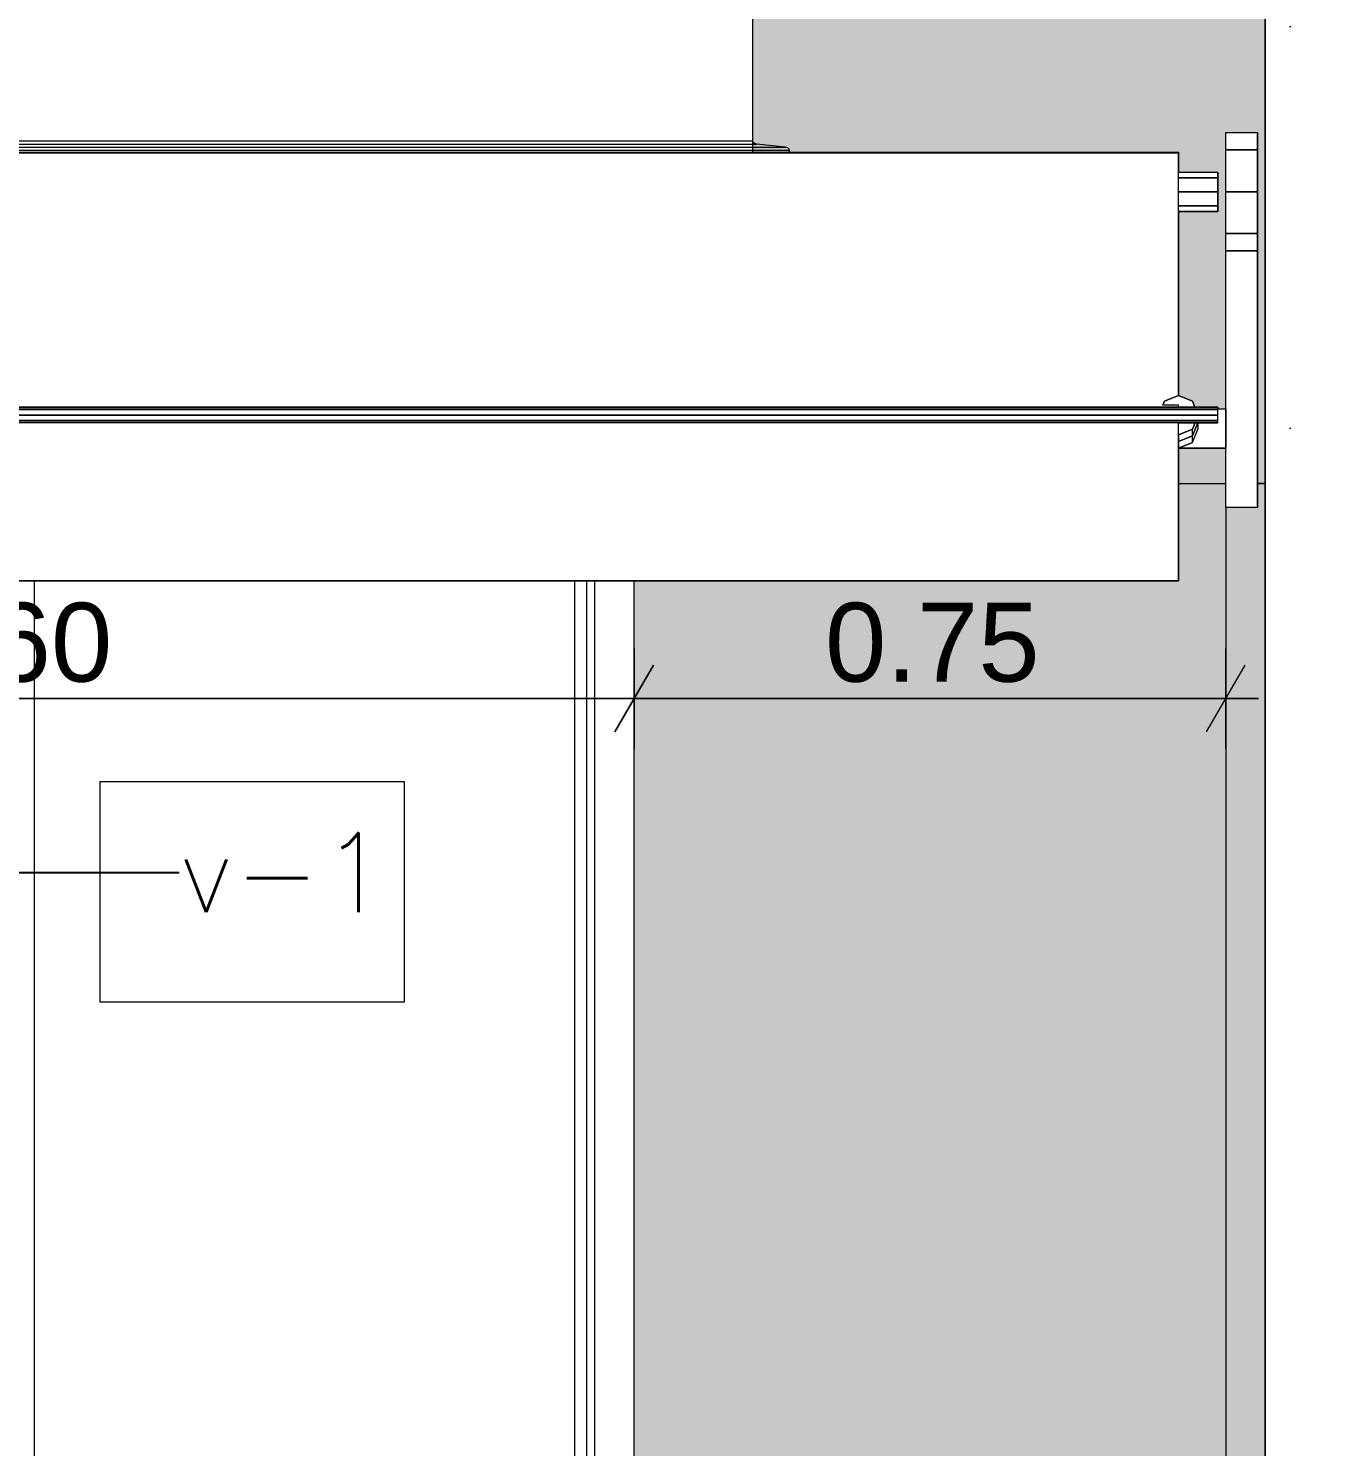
# Model space of a CAD drawing. Header units: millimetres. Extents: x 475616349 to 476941521, y 4620115302 to 4621446928.
# Drawn here: x 476717325 to 476718971, y 4620520900 to 4620522697 of the extents above; entities that cross this region are included whole.
import ezdxf

# ---------------------------------------------------------------- set-up
doc = ezdxf.new("R2010")
doc.units = ezdxf.units.MM
doc.header["$MEASUREMENT"] = 0
doc.set_wipeout_variables(frame=1)
doc.linetypes.add('Wipeout_Contour', pattern=[1000, 0, -1000])
for name, color, linetype, lineweight in [('2D Drafting - General_Pen_No__7_Pen_No__7', 7, 'Continuous', 0), ('New_2D Drafting - General_Pen_No__2_Pen_No__250', 7, 'Continuous', 0), ('New_2D Drafting - General_Pen_No__30_Pen_No__9_Pen_No__9_Pen_No__253', 252, 'Continuous', 0), ('New_2D Drafting - General_Pen_No__30_Pen_No__9_Pen_No__9_Pen_No__255', 255, 'Continuous', 0), ('New_2D Drafting - General_Pen_No__30_Pen_No__9_Pen_No__9_Pen_No__42', 250, 'Continuous', 0), ('New_2D Drafting - General_Pen_No__30_Pen_No__9_Pen_No__9_Pen_No__7', 7, 'Continuous', 0), ('New_Interior - Furniture _Pen_No__250', 7, 'Continuous', 0), ('New_zoma_Pen_No__4', 7, 'Continuous', 0), ('New_zoma_Pen_No__7', 7, 'Continuous', 0), ('Structural - Bearing_Pen_No__250', 7, 'Continuous', 0), ('zoma_Pen_No__142', 142, 'Continuous', 0)]:
    doc.layers.add(name, color=color, linetype=linetype, lineweight=lineweight)
for name, color, linetype in [('New_Interior - Furniture', 7, 'Continuous'), ('New_zoma', 7, 'Continuous'), ('zoma', 7, 'Continuous')]:
    doc.layers.add(name, color=color, linetype=linetype)
doc.styles.add('GENERATED_STYLE_1', font='arial.ttf')
doc.styles.add('GENERATED_STYLE_2', font='arial.ttf')
doc.dimstyles.new('GENERATED_STYLE__1', dxfattribs={"dimtxt": 200, "dimasz": 64.421331, "dimexe": 0.18, "dimexo": 3, "dimgap": 0.09, "dimtad": 1, "dimtih": 1, "dimtoh": 1, "dimlfac": 0.001, "dimzin": 0, "dimdsep": 46, "dimtxsty": 'GENERATED_STYLE_2', "dimblk": 'ARROWHEAD_2', "dimblk1": 'ARROWHEAD_2', "dimblk2": 'ARROWHEAD_2', "dimcen": 0.09, "dimclrd": 142, "dimclre": 142, "dimclrt": 142, "dimadec": 0, "dimazin": 0, "dimtfac": 1, "dimtdec": 4, "dimtmove": 0, "dimatfit": 3, "dimfxl": 1, "dimtolj": 1, "dimtzin": 0, "dimarcsym": 0})
doc.dimstyles.new('GENERATED_STYLE__18', dxfattribs={"dimtxt": 100, "dimasz": 64.421331, "dimexe": 0.18, "dimexo": 3, "dimgap": 0.09, "dimtad": 1, "dimtih": 1, "dimtoh": 1, "dimlfac": 0.001, "dimzin": 0, "dimdsep": 46, "dimtxsty": 'GENERATED_STYLE_1', "dimblk": 'ARROWHEAD_2', "dimblk1": 'ARROWHEAD_2', "dimblk2": 'ARROWHEAD_2', "dimcen": 0.09, "dimclrd": 7, "dimclre": 7, "dimclrt": 7, "dimadec": 0, "dimazin": 0, "dimtfac": 1, "dimtdec": 4, "dimtmove": 0, "dimatfit": 3, "dimfxl": 1, "dimtolj": 1, "dimtzin": 0, "dimarcsym": 0})
doc.dimstyles.new('GENERATED_STYLE__19', dxfattribs={"dimtxt": 100, "dimasz": 64.421331, "dimexe": 0.18, "dimexo": 3, "dimgap": 0.09, "dimtad": 1, "dimlfac": 0.001, "dimzin": 0, "dimdsep": 46, "dimtxsty": 'GENERATED_STYLE_1', "dimblk": 'ARROWHEAD_2', "dimblk1": 'ARROWHEAD_2', "dimblk2": 'ARROWHEAD_2', "dimcen": 0.09, "dimclrd": 7, "dimclre": 7, "dimclrt": 7, "dimadec": 0, "dimazin": 0, "dimtfac": 1, "dimtdec": 4, "dimtmove": 0, "dimatfit": 3, "dimfxl": 1, "dimtolj": 1, "dimtzin": 0, "dimarcsym": 0})
doc.dimstyles.new('GENERATED_STYLE__48', dxfattribs={"dimtxt": 0.18, "dimasz": 182.4, "dimexe": 0.18, "dimexo": 0.0625, "dimgap": 0.09, "dimtad": 0, "dimtih": 1, "dimtoh": 1, "dimdec": 4, "dimzin": 0, "dimdsep": 46, "dimcen": 0.09, "dimadec": 0, "dimazin": 0, "dimtfac": 1, "dimtdec": 4, "dimtmove": 0, "dimatfit": 3, "dimldrblk": 'ARROWHEAD_11', "dimfxl": 1, "dimtolj": 1, "dimtzin": 0, "dimarcsym": 0})

# ---------------------------------------------------------------- blocks, each defined once
blk = doc.blocks.new('*D231', base_point=(476577134.1, 4620325125.7))
at = {"layer": 'zoma_Pen_No__142', "color": 142, "linetype": 'Continuous', "lineweight": 0, "transparency": 16777216}
for p, q in [((476712392, 4620517654.5), (476712392, 4620517781.6)), ((476718892, 4620517654.5), (476718892, 4620517781.6)), ((476712416.5, 4620517760.5), (476712367.6, 4620517675.7)), ((476718916.5, 4620517760.5), (476718867.6, 4620517675.7)), ((476712392, 4620517718.1), (476718892, 4620517718.1))]:
    blk.add_line(p, q, dxfattribs=at)
at = {"layer": 'zoma_Pen_No__142', "color": 142, "lineweight": 0, "transparency": 16777216, "char_height": 200, "attachment_point": 7, "style": 'GENERATED_STYLE_2'}
for s, insert in [('\\A1;{\\pql;\\fArial CYR|b0|i0|c204|p34;6.50}', (476715376, 4620517758.1)), ('\\A1;{\\pql;\\fArial CYR|b0|i0|c204|p34;0.40}', (476718335.4, 4620517758.1))]:
    blk.add_mtext(s, dxfattribs=dict(at, insert=insert))
blk = doc.blocks.new('ARROWHEAD_2')
at = {"color": 0, "linetype": 'Continuous', "lineweight": 0}
for p, q in [((-0.378, -0.655), (0.378, 0.655)), ((0, 0), (-1, 0))]:
    blk.add_line(p, q, dxfattribs=at)
blk = doc.blocks.new('*D232', base_point=(476577134.1, 4620325125.7))
at = {"layer": 'zoma_Pen_No__142', "color": 142, "linetype": 'Continuous', "lineweight": 0, "transparency": 16777216}
for p, q in [((476718892, 4620517654.5), (476718892, 4620517781.6)), ((476719292, 4620517654.5), (476719292, 4620517781.6)), ((476718916.5, 4620517760.5), (476718867.6, 4620517675.7)), ((476719316.5, 4620517760.5), (476719267.6, 4620517675.7)), ((476718892, 4620517718.1), (476719292, 4620517718.1))]:
    blk.add_line(p, q, dxfattribs=at)
blk = doc.blocks.new('*D861', base_point=(476577134.1, 4620325125.7))
at = {"layer": 'New_zoma_Pen_No__4', "color": 7, "linetype": 'Continuous', "lineweight": 0, "transparency": 16777216}
for p, q in [((476712021.7, 4620522120.4), (476712021.7, 4620522161.9)), ((476712064.1, 4620522095.9), (476711979.3, 4620522144.9)), ((476712085.3, 4620522120.4), (476711958.1, 4620522120.4)), ((476712021.7, 4620519620.4), (476712021.7, 4620522120.4)), ((476711979.3, 4620519644.8), (476712064.1, 4620519595.9)), ((476712085.3, 4620519620.4), (476711958.1, 4620519620.4)), ((476712021.7, 4620519578.9), (476712021.7, 4620519620.4))]:
    blk.add_line(p, q, dxfattribs=at)
at = {"layer": 'New_zoma_Pen_No__7', "color": 7, "lineweight": 0, "transparency": 16777216, "insert": (476712001.7, 4620520737.4), "char_height": 100, "attachment_point": 7, "rotation": 90, "style": 'GENERATED_STYLE_1'}
blk.add_mtext('\\A1;{\\pql;\\fArial|b0|i0|c0|p34;2.50}', dxfattribs=at)
blk = doc.blocks.new('*D866', base_point=(476577134.1, 4620325125.7))
at = {"layer": 'New_zoma_Pen_No__4', "color": 7, "linetype": 'Continuous', "lineweight": 0, "transparency": 16777216}
for p, q in [((476716492, 4620521784.5), (476716492, 4620521911.6)), ((476718092, 4620521784.5), (476718092, 4620521911.6)), ((476716516.5, 4620521890.4), (476716467.6, 4620521805.7)), ((476718116.5, 4620521890.4), (476718067.6, 4620521805.7)), ((476716492, 4620521848), (476718092, 4620521848))]:
    blk.add_line(p, q, dxfattribs=at)
at = {"layer": 'New_zoma_Pen_No__7', "color": 7, "lineweight": 0, "transparency": 16777216, "insert": (476717159, 4620521868), "char_height": 100, "attachment_point": 7, "style": 'GENERATED_STYLE_1'}
blk.add_mtext('\\A1;{\\pql;\\fArial|b0|i0|c0|p34;1.60}', dxfattribs=at)
blk = doc.blocks.new('*D867', base_point=(476577134.1, 4620325125.7))
at = {"layer": 'New_zoma_Pen_No__4', "color": 7, "linetype": 'Continuous', "lineweight": 0, "transparency": 16777216}
for p, q in [((476718092, 4620521784.5), (476718092, 4620521911.6)), ((476718841.7, 4620521784.5), (476718841.7, 4620521911.6)), ((476718116.5, 4620521890.4), (476718067.6, 4620521805.7)), ((476718817.3, 4620521805.7), (476718866.2, 4620521890.4)), ((476718092, 4620521848), (476718841.7, 4620521848)), ((476718841.7, 4620521848), (476718883.2, 4620521848))]:
    blk.add_line(p, q, dxfattribs=at)
at = {"layer": 'New_zoma_Pen_No__7', "color": 7, "lineweight": 0, "transparency": 16777216, "insert": (476718333.9, 4620521868), "char_height": 100, "attachment_point": 7, "style": 'GENERATED_STYLE_1'}
blk.add_mtext('\\A1;{\\pql;\\fArial|b0|i0|c0|p34;0.75}', dxfattribs=at)
blk = doc.blocks.new('*D1017', base_point=(476577134.1, 4620325125.7))
at = {"layer": 'New_zoma_Pen_No__4', "color": 7, "linetype": 'Continuous', "lineweight": 0, "transparency": 16777216}
for p, q in [((476753762.4, 4620522120.4), (476753762.4, 4620522161.9)), ((476753804.8, 4620522095.9), (476753720, 4620522144.9)), ((476753826, 4620522120.4), (476753698.8, 4620522120.4)), ((476753762.4, 4620519620.4), (476753762.4, 4620522120.4)), ((476753720, 4620519644.8), (476753804.8, 4620519595.9)), ((476753826, 4620519620.4), (476753698.8, 4620519620.4)), ((476753762.4, 4620519578.9), (476753762.4, 4620519620.4))]:
    blk.add_line(p, q, dxfattribs=at)
at = {"layer": 'New_zoma_Pen_No__7', "color": 7, "lineweight": 0, "transparency": 16777216, "insert": (476753742.4, 4620520737.4), "char_height": 100, "attachment_point": 7, "rotation": 90, "style": 'GENERATED_STYLE_1'}
blk.add_mtext('\\A1;{\\pql;\\fArial|b0|i0|c0|p34;2.50}', dxfattribs=at)
blk = doc.blocks.new('*D1018', base_point=(476577134.1, 4620325125.7))
at = {"layer": 'New_zoma_Pen_No__4', "color": 7, "linetype": 'Continuous', "lineweight": 0, "transparency": 16777216}
for p, q in [((476752789.6, 4620522120.4), (476752789.6, 4620522161.9)), ((476752831.9, 4620522095.9), (476752747.2, 4620522144.9)), ((476752853.1, 4620522120.4), (476752726, 4620522120.4)), ((476752789.6, 4620519620.3), (476752789.6, 4620522120.4)), ((476752747.2, 4620519644.7), (476752831.9, 4620519595.8)), ((476752853.1, 4620519620.3), (476752726, 4620519620.3)), ((476752789.6, 4620519578.8), (476752789.6, 4620519620.3))]:
    blk.add_line(p, q, dxfattribs=at)
at = {"layer": 'New_zoma_Pen_No__7', "color": 7, "lineweight": 0, "transparency": 16777216, "insert": (476752769.6, 4620520737.3), "char_height": 100, "attachment_point": 7, "rotation": 89.9998, "style": 'GENERATED_STYLE_1'}
blk.add_mtext('\\A1;{\\pql;\\fArial|b0|i0|c0|p34;2.50}', dxfattribs=at)
blk = doc.blocks.new('*D1019', base_point=(476577134.1, 4620325125.7))
at = {"layer": 'New_zoma_Pen_No__4', "color": 7, "linetype": 'Continuous', "lineweight": 0, "transparency": 16777216}
for p, q in [((476718092, 4620521911.6), (476718092, 4620521784.5)), ((476718841.7, 4620521911.6), (476718841.7, 4620521784.5)), ((476718067.6, 4620521805.7), (476718116.5, 4620521890.4)), ((476718817.3, 4620521805.7), (476718866.2, 4620521890.4)), ((476718841.7, 4620521848), (476718092, 4620521848)), ((476718883.2, 4620521848), (476718841.7, 4620521848))]:
    blk.add_line(p, q, dxfattribs=at)
at = {"layer": 'New_zoma_Pen_No__7', "color": 7, "lineweight": 0, "transparency": 16777216, "insert": (476718333.9, 4620521868), "char_height": 100, "attachment_point": 7, "style": 'GENERATED_STYLE_1'}
blk.add_mtext('\\A1;{\\pql;\\fArial|b0|i0|c0|p34;0.75}', dxfattribs=at)
blk = doc.blocks.new('*D1020', base_point=(476577134.1, 4620325125.7))
at = {"layer": 'New_zoma_Pen_No__4', "color": 7, "linetype": 'Continuous', "lineweight": 0, "transparency": 16777216}
for p, q in [((476716492, 4620521911.6), (476716492, 4620521784.5)), ((476718092, 4620521911.6), (476718092, 4620521784.5)), ((476716467.6, 4620521805.7), (476716516.5, 4620521890.4)), ((476718067.6, 4620521805.7), (476718116.5, 4620521890.4)), ((476718092, 4620521848), (476716492, 4620521848))]:
    blk.add_line(p, q, dxfattribs=at)
at = {"layer": 'New_zoma_Pen_No__7', "color": 7, "lineweight": 0, "transparency": 16777216, "insert": (476717159, 4620521868), "char_height": 100, "attachment_point": 7, "style": 'GENERATED_STYLE_1'}
blk.add_mtext('\\A1;{\\pql;\\fArial|b0|i0|c0|p34;1.60}', dxfattribs=at)
blk = doc.blocks.new('*D1024', base_point=(476577134.1, 4620325125.7))
at = {"layer": 'New_zoma_Pen_No__4', "color": 7, "linetype": 'Continuous', "lineweight": 0, "transparency": 16777216}
for p, q in [((476749461.2, 4620522120.4), (476749461.2, 4620522161.9)), ((476749503.6, 4620522095.9), (476749418.9, 4620522144.9)), ((476749524.8, 4620522120.4), (476749397.7, 4620522120.4)), ((476749461.2, 4620519620.3), (476749461.2, 4620522120.4)), ((476749418.9, 4620519644.8), (476749503.6, 4620519595.8)), ((476749524.8, 4620519620.3), (476749397.7, 4620519620.3)), ((476749461.2, 4620519578.8), (476749461.2, 4620519620.3))]:
    blk.add_line(p, q, dxfattribs=at)
at = {"layer": 'New_zoma_Pen_No__7', "color": 7, "lineweight": 0, "transparency": 16777216, "insert": (476749441.2, 4620520737.3), "char_height": 100, "attachment_point": 7, "rotation": 89.9998, "style": 'GENERATED_STYLE_1'}
blk.add_mtext('\\A1;{\\pql;\\fArial|b0|i0|c0|p34;2.50}', dxfattribs=at)
blk = doc.blocks.new('*D1042', base_point=(476577134.1, 4620325125.7))
at = {"layer": 'New_zoma_Pen_No__4', "color": 7, "linetype": 'Continuous', "lineweight": 0, "transparency": 16777216}
for p, q in [((476749456.3, 4620525740.3), (476749456.3, 4620525320.3)), ((476749498.7, 4620525295.8), (476749413.9, 4620525344.8)), ((476749392.7, 4620525320.3), (476749519.9, 4620525320.3)), ((476749456.3, 4620525320.3), (476749456.3, 4620522820.3)), ((476749498.7, 4620522795.8), (476749413.9, 4620522844.8)), ((476749392.7, 4620522820.3), (476749519.9, 4620522820.3)), ((476749456.3, 4620522820.3), (476749456.3, 4620522540.3))]:
    blk.add_line(p, q, dxfattribs=at)
at = {"layer": 'New_zoma_Pen_No__7', "color": 7, "lineweight": 0, "transparency": 16777216, "char_height": 100, "attachment_point": 7, "rotation": 89.9998, "style": 'GENERATED_STYLE_1'}
for s, insert in [('\\A1;{\\pql;\\fArial|b0|i0|c0|p34;2.50}', (476749436.3, 4620523937.3)), ('\\A1;{\\pql;\\fArial|b0|i0|c0|p34;0.28}', (476749436.3, 4620522844.8))]:
    blk.add_mtext(s, dxfattribs=dict(at, insert=insert))
blk = doc.blocks.new('*D1043', base_point=(476577134.1, 4620325125.7))
at = {"layer": 'New_zoma_Pen_No__4', "color": 7, "linetype": 'Continuous', "lineweight": 0, "transparency": 16777216}
for p, q in [((476749498.7, 4620522795.8), (476749413.9, 4620522844.8)), ((476749392.7, 4620522820.3), (476749519.9, 4620522820.3)), ((476749456.3, 4620522820.3), (476749456.3, 4620522540.3)), ((476749413.9, 4620522564.8), (476749498.7, 4620522515.8)), ((476749392.7, 4620522540.3), (476749519.9, 4620522540.3)), ((476749456.3, 4620522540.3), (476749456.3, 4620522498.8))]:
    blk.add_line(p, q, dxfattribs=at)
blk = doc.blocks.new('ARROWHEAD_11')
at = {"color": 0, "linetype": 'Continuous', "lineweight": 0}
blk.add_line((0, 0), (-1, 0), dxfattribs=at)
at = {"color": 0, "linetype": 'Continuous', "lineweight": 0, "const_width": 0.25, "flags": 128}
blk.add_lwpolyline([(-0.125, 0, 1), (0.125, 0, 1)], format="xyb", close=True, dxfattribs=at)

msp = doc.modelspace()

# ---------------------------------------------------------------- hatches: boundary and pattern name
at = {"layer": 'New_2D Drafting - General_Pen_No__30_Pen_No__9_Pen_No__9_Pen_No__253', "linetype": 'Continuous', "lineweight": 0}
h = msp.add_hatch(dxfattribs=at)
h.set_pattern_fill('BRICK___RUNNING_BOND', color=252, style=0, pattern_type=2)
h.set_pattern_definition([(0, (476577134.07, 4620325125.74), (0, 66.64), []), (90, (476577134.07, 4620325125.74), (-244.8, 0), [66.64, -66.64]), (90, (476577256.47, 4620325192.38), (-244.8, 0), [66.64, -66.64])])
h.paths.add_polyline_path([(476718892.174, 4620532819.956), (476718891.702, 4620522120.364), (476718641.744, 4620522120.364), (476718641.744, 4620522120.412), (476717041.744, 4620522120.412), (476715492.314, 4620522120.412), (476715492.314, 4620532420.406), (476711922.336, 4620532420.406), (476711922.326, 4620532819.956)])
h.paths.add_polyline_path([(476716442.413, 4620529220.436), (476716442.413, 4620528940.412), (476718242.413, 4620528940.412), (476718242.413, 4620529220.412), (476718141.594, 4620529220.412), (476718141.594, 4620531720.412), (476716541.594, 4620531720.412), (476716541.594, 4620529220.436)], flags=0)
h.paths.add_polyline_path([(476716442.413, 4620522820.412), (476716442.413, 4620522540.412), (476718242.413, 4620522540.412), (476718242.413, 4620522820.412), (476718141.379, 4620522820.412), (476718141.379, 4620525320.412), (476716541.379, 4620525320.412), (476716541.379, 4620522820.412)], flags=0)
h.paths.add_polyline_path([(476716442.413, 4620525740.412), (476718242.413, 4620525740.412), (476718242.413, 4620526020.412), (476718141.379, 4620526020.412), (476718141.379, 4620528520.412), (476716541.379, 4620528520.412), (476716541.379, 4620526020.412), (476716442.413, 4620526020.412)], flags=0)
msp.add_hatch(color=252, dxfattribs=at).paths.add_polyline_path([(476718092.039, 4620522120.412), (476718891.702, 4620522120.412), (476718891.702, 4620519620.364), (476718092.039, 4620519620.364)])
at = {"layer": 'New_2D Drafting - General_Pen_No__30_Pen_No__9_Pen_No__9_Pen_No__255', "linetype": 'Continuous', "lineweight": 0}
msp.add_hatch(color=255, dxfattribs=at).paths.add_polyline_path([(476718841.702, 4620522120.412), (476718841.702, 4620519620.364), (476718891.702, 4620519620.364), (476718891.702, 4620522120.412)])
at = {"layer": 'New_2D Drafting - General_Pen_No__30_Pen_No__9_Pen_No__9_Pen_No__42', "linetype": 'Continuous', "lineweight": 0}
h = msp.add_hatch(dxfattribs=at)
h.set_pattern_fill('CUT_STONE', color=250, style=0, pattern_type=2)
h.set_pattern_definition([(45, (476577134.07, 4620325925.74), (-254.55844, 254.55844), [0, -240, 0, -360]), (110, (476577934.07, 4620325925.74), (338.28934, 123.12725), [0, -176, 0, -304])])
h.paths.add_polyline_path([(476726192.231, 4620532819.956), (476726192.231, 4620522120.364), (476726192.231, 4620519620.401), (476725792.316, 4620519620.401), (476725792.316, 4620522120.364), (476724142.044, 4620522120.364), (476724142.044, 4620519620.362), (476720941.621, 4620519620.362), (476720941.621, 4620522120.364), (476719442.036, 4620522120.364), (476719442.036, 4620519620.406), (476718891.702, 4620519620.406), (476718891.702, 4620532819.956)])
h.paths.add_polyline_path([(476719442.339, 4620528520.364), (476720942.339, 4620528520.364), (476720942.339, 4620526020.364), (476719442.339, 4620526020.364)], flags=0)
h.paths.add_polyline_path([(476719442.339, 4620529220.363), (476719442.339, 4620531720.364), (476720942.339, 4620531720.364), (476720942.339, 4620529220.363)], flags=0)
h.paths.add_polyline_path([(476719442.339, 4620522820.363), (476719442.339, 4620525320.363), (476720942.339, 4620525320.363), (476720942.339, 4620522820.363)], flags=0)
h.paths.add_polyline_path([(476724142.326, 4620525320.363), (476725642.326, 4620525320.363), (476725642.326, 4620522820.363), (476724142.326, 4620522820.363)], flags=0)
h.paths.add_polyline_path([(476724142.326, 4620531720.364), (476725642.326, 4620531720.364), (476725642.326, 4620529220.363), (476724142.326, 4620529220.363)], flags=0)
h.paths.add_polyline_path([(476725642.326, 4620526020.364), (476724142.326, 4620526020.364), (476724142.326, 4620528520.364), (476725642.326, 4620528520.364)], flags=0)

# ---------------------------------------------------------------- linework, layer by layer
at = {"layer": '2D Drafting - General_Pen_No__7_Pen_No__7', "color": 7, "linetype": 'Continuous', "lineweight": 0, "flags": 128}
msp.add_lwpolyline([(476716496.162, 4620519620.418), (476718092.045, 4620519620.423), (476718092.037, 4620522120.423), (476716492.037, 4620522120.418)], dxfattribs=at)
for points in [[(476718042.037, 4620522070.422), (476716542.037, 4620522070.417), (476716542.045, 4620519620.418), (476718042.045, 4620519620.424)], [(476718032.037, 4620522060.422), (476716552.037, 4620522060.417), (476716552.045, 4620519680.419), (476718032.045, 4620519680.424)], [(476718017.037, 4620522045.422), (476717332.037, 4620522045.42), (476717332.045, 4620519700.422), (476718017.045, 4620519700.424)]]:
    msp.add_lwpolyline(points, close=True, dxfattribs=at)
at = {"layer": 'New_2D Drafting - General_Pen_No__2_Pen_No__250', "color": 7, "linetype": 'Continuous', "lineweight": 0, "flags": 128}
msp.add_lwpolyline([(476717415.53, 4620521742.996), (476717800.531, 4620521742.996), (476717800.531, 4620521463.308), (476717415.53, 4620521463.308)], close=True, dxfattribs=at)
at = {"layer": 'New_2D Drafting - General_Pen_No__30_Pen_No__9_Pen_No__9_Pen_No__7', "color": 7, "linetype": 'Continuous', "lineweight": 0, "flags": 128}
for points in [[(476718892.174, 4620532819.956), (476718891.702, 4620522120.364), (476718641.744, 4620522120.364), (476718641.744, 4620522120.412), (476717041.744, 4620522120.412), (476715492.314, 4620522120.412), (476715492.314, 4620532420.406), (476711922.336, 4620532420.406), (476711922.326, 4620532819.956)], [(476726192.231, 4620532819.956), (476726192.231, 4620522120.364), (476726192.231, 4620519620.401), (476725792.316, 4620519620.401), (476725792.316, 4620522120.364), (476724142.044, 4620522120.364), (476724142.044, 4620519620.362), (476720941.621, 4620519620.362), (476720941.621, 4620522120.364), (476719442.036, 4620522120.364), (476719442.036, 4620519620.406), (476718891.702, 4620519620.406), (476718891.702, 4620532819.956)], [(476716442.413, 4620522820.412), (476716442.413, 4620522540.412), (476718242.413, 4620522540.412), (476718242.413, 4620522820.412), (476718141.379, 4620522820.412), (476718141.379, 4620525320.412), (476716541.379, 4620525320.412), (476716541.379, 4620522820.412)], [(476718092.039, 4620522120.412), (476718891.702, 4620522120.412), (476718891.702, 4620519620.364), (476718092.039, 4620519620.364)], [(476718841.702, 4620522120.412), (476718841.702, 4620519620.364), (476718891.702, 4620519620.364), (476718891.702, 4620522120.412)]]:
    msp.add_lwpolyline(points, close=True, dxfattribs=at)
at = {"layer": 'Structural - Bearing_Pen_No__250', "color": 7, "linetype": 'Continuous', "lineweight": 0}
for p, q in [((476718242.413, 4620522554.807), (476718242.413, 4620522806.017)), ((476716400.549, 4620522546.862), (476718284.276, 4620522546.862)), ((476716437.95, 4620522550.852), (476718246.875, 4620522550.852)), ((476716442.397, 4620522554.807), (476718242.413, 4620522554.807)), ((476718242.812, 4620522553.276), (476718242.413, 4620522554.807)), ((476718243.95, 4620522551.978), (476718242.812, 4620522553.276)), ((476718245.653, 4620522551.111), (476718243.95, 4620522551.978)), ((476718246.875, 4620522550.852), (476718245.653, 4620522551.111)), ((476718284.276, 4620522546.862), (476718246.875, 4620522550.852)), ((476718285.498, 4620522546.602), (476718284.276, 4620522546.862)), ((476718287.201, 4620522545.735), (476718285.498, 4620522546.602)), ((476718288.339, 4620522544.438), (476718287.201, 4620522545.735)), ((476718288.739, 4620522542.907), (476718288.339, 4620522544.438)), ((476716396.087, 4620522542.907), (476718288.739, 4620522542.907)), ((476716396.087, 4620522540.412), (476718288.739, 4620522540.412)), ((476718288.739, 4620522540.412), (476718288.739, 4620522542.907))]:
    msp.add_line(p, q, dxfattribs=at)

# ---------------------------------------------------------------- texts
at = {"layer": 'New_2D Drafting - General_Pen_No__2_Pen_No__250', "color": 7, "linetype": 'Continuous', "lineweight": 0, "insert": (476717515.53, 4620521627.44), "char_height": 100, "attachment_point": 4}
msp.add_mtext('\\A1;{\\pql;\\Ftxt.shx;v\\Ftxt.shx;-1}', dxfattribs=at)

# ---------------------------------------------------------------- dimensions: what is measured, and where the dimension line sits
at = {"layer": 'New_zoma', "color": 7, "linetype": 'Continuous', "lineweight": 0}
for base, p1, p2, angle, picture, middle, turn in [((476749456.3, 4620522820.305), (476716541.379, 4620525320.418), (476716591.387, 4620522820.418), 269.999803, '*D1042', (476749386.304, 4620524067.158), 89.999803), ((476749456.299, 4620522540.298), (476716591.387, 4620522820.418), (476716396.087, 4620522540.412), 269.999803, '*D1043', (476749386.301, 4620522974.685), 89.999803), ((476712021.681, 4620522120.412), (476711921.966, 4620519620.364), (476718841.702, 4620522120.412), 90, '*D861', (476711951.681, 4620520867.241), 90), ((476753762.406, 4620522120.412), (476711921.966, 4620519620.364), (476718841.702, 4620522120.412), 90, '*D1017', (476753692.406, 4620520867.241), 90), ((476749461.247, 4620522120.417), (476713192.496, 4620519620.406), (476749292.051, 4620522120.418), 89.999803, '*D1024', (476749391.243, 4620520867.203), 89.999803), ((476752789.565, 4620522120.406), (476713192.496, 4620519620.406), (476752591.6, 4620522120.406), 89.999803, '*D1018', (476752719.561, 4620520867.191), 89.999803)]:
    dim = msp.add_linear_dim(base=base, p1=p1, p2=p2, angle=angle, dimstyle='GENERATED_STYLE__19', dxfattribs=at)
    dim.commit()
    dim.dimension.update_dxf_attribs({"geometry": picture, "text_midpoint": middle, "dimtype": 160, "text_rotation": turn})
for base, p1, p2, picture, middle in [((476718841.737, 4620521848.045), (476718092.037, 4620521997.364), (476718841.737, 4620522090.374), '*D867', (476718463.741, 4620521918.045)), ((476718092.037, 4620521848.045), (476716492.037, 4620521997.364), (476718092.037, 4620521997.364), '*D866', (476717288.891, 4620521918.045))]:
    dim = msp.add_linear_dim(base=base, p1=p1, p2=p2, dimstyle='GENERATED_STYLE__18', dxfattribs=at)
    dim.commit()
    dim.dimension.update_dxf_attribs({"geometry": picture, "text_midpoint": middle, "dimtype": 160})
for base, p1, p2, picture, middle in [((476718092.037, 4620521848.045), (476718841.737, 4620522090.374), (476718092.037, 4620521997.364), '*D1019', (476718463.741, 4620521918.045)), ((476716492.037, 4620521848.045), (476718092.037, 4620521997.364), (476716492.037, 4620521997.364), '*D1020', (476717288.891, 4620521918.045))]:
    dim = msp.add_linear_dim(base=base, p1=p1, p2=p2, angle=180, dimstyle='GENERATED_STYLE__18', dxfattribs=at)
    dim.commit()
    dim.dimension.update_dxf_attribs({"geometry": picture, "text_midpoint": middle, "dimtype": 160})
at = {"layer": 'zoma', "color": 142, "linetype": 'Continuous', "lineweight": 0}
for base, p1, p2, picture, middle in [((476719292.044, 4620517718.074), (476718892.044, 4620522176.031), (476719292.044, 4620522314.859), '*D232', (476718595.196, 4620517858.074)), ((476718892.044, 4620517718.074), (476712392.044, 4620522183.387), (476718892.044, 4620522176.031), '*D231', (476715635.751, 4620517858.074))]:
    dim = msp.add_linear_dim(base=base, p1=p1, p2=p2, dimstyle='GENERATED_STYLE__1', dxfattribs=at)
    dim.commit()
    dim.dimension.update_dxf_attribs({"geometry": picture, "text_midpoint": middle, "dimtype": 160})

# ---------------------------------------------------------------- leaders
at = {"layer": 'New_2D Drafting - General_Pen_No__2_Pen_No__250', "color": 7, "linetype": 'Continuous', "lineweight": 0, "annotation_type": 0, "has_hookline": 1, "hookline_direction": 0, "text_width": 233.333}
msp.add_leader([(476717082.88, 4620521997.364), (476717082.88, 4620521627.44), (476717515.44, 4620521627.44)], dimstyle='GENERATED_STYLE__48', dxfattribs=at)

# ---------------------------------------------------------------- next in the draw order: wipeouts: each hides what was drawn before it
at = {"color": 254, "linetype": 'Wipeout_Contour', "lineweight": 0, "ltscale": 18580198544.47754}
msp.add_wipeout([(476718781.737, 4620522539.686), (476712031.851, 4620522539.686), (476712031.851, 4620522540.374), (476718781.737, 4620522540.374)], dxfattribs=at).dxf.layer = 'New_Interior - Furniture'
at = {"color": 254, "linetype": 'Wipeout_Contour', "lineweight": 0, "ltscale": 18580198820.22432}
msp.add_wipeout([(476718881.737, 4620522090.374), (476718841.737, 4620522090.374), (476718841.737, 4620522415.374), (476718881.737, 4620522415.374)], dxfattribs=at).dxf.layer = 'New_Interior - Furniture'
at = {"color": 254, "linetype": 'Wipeout_Contour', "lineweight": 0, "ltscale": 27870295085.43646}
msp.add_wipeout([(476718831.737, 4620522197.986), (476712031.851, 4620522197.986), (476712031.851, 4620522197.364), (476711981.851, 4620522197.364), (476711981.851, 4620522200.293), (476718831.737, 4620522200.293)], dxfattribs=at).dxf.layer = 'New_Interior - Furniture'
at = {"color": 254, "linetype": 'Wipeout_Contour', "lineweight": 0, "ltscale": 18580198474.08108}
msp.add_wipeout([(476718781.737, 4620522173.744), (476718799.415, 4620522181.066), (476718799.415, 4620522172.698), (476718781.737, 4620522165.376)], dxfattribs=at).dxf.layer = 'New_Interior - Furniture'

# ---------------------------------------------------------------- next in the draw order: linework, layer by layer
at = {"layer": 'New_Interior - Furniture _Pen_No__250', "color": 7, "linetype": 'Continuous', "lineweight": 0}
msp.add_line((476718881.737, 4620522090.374), (476718841.737, 4620522090.374), dxfattribs=at)
at = {"layer": 'New_Interior - Furniture _Pen_No__250', "color": 7, "linetype": 'Continuous', "lineweight": 0, "flags": 128}
for points in [[(476718781.737, 4620522539.686), (476712031.851, 4620522539.686), (476712031.851, 4620522540.374), (476718781.737, 4620522540.374)], [(476718881.737, 4620522090.374), (476718841.737, 4620522090.374), (476718841.737, 4620522415.374), (476718881.737, 4620522415.374)], [(476718831.737, 4620522197.986), (476712031.851, 4620522197.986), (476712031.851, 4620522197.364), (476711981.851, 4620522197.364), (476711981.851, 4620522200.293), (476718831.737, 4620522200.293)], [(476718781.737, 4620522173.744), (476718799.415, 4620522181.066), (476718799.415, 4620522172.698), (476718781.737, 4620522165.376)]]:
    msp.add_lwpolyline(points, close=True, dxfattribs=at)

# ---------------------------------------------------------------- next in the draw order: wipeouts: each hides what was drawn before it
at = {"color": 254, "linetype": 'Wipeout_Contour', "lineweight": 0, "ltscale": 37160393806.46634}
msp.add_wipeout([(476718781.737, 4620522217.45), (476712031.851, 4620522217.45), (476712031.851, 4620522219.916), (476712051.547, 4620522219.916), (476712049.529, 4620522224.787), (476712031.851, 4620522232.11), (476712031.851, 4620522539.686), (476718781.737, 4620522539.686)], dxfattribs=at).dxf.layer = 'New_Interior - Furniture'
at = {"color": 254, "linetype": 'Wipeout_Contour', "lineweight": 0, "ltscale": 18580199510.49409}
msp.add_wipeout([(476718881.737, 4620522415.374), (476718841.737, 4620522415.374), (476718841.737, 4620522437.341), (476718881.737, 4620522437.341)], dxfattribs=at).dxf.layer = 'New_Interior - Furniture'
at = {"color": 254, "linetype": 'Wipeout_Contour', "lineweight": 0, "ltscale": 18580197206.77272}
msp.add_wipeout([(476718831.737, 4620522200.293), (476711981.851, 4620522200.293), (476711981.851, 4620522207.364), (476718831.737, 4620522207.364)], dxfattribs=at).dxf.layer = 'New_Interior - Furniture'

# ---------------------------------------------------------------- next in the draw order: linework, layer by layer
at = {"layer": 'New_Interior - Furniture _Pen_No__250', "color": 7, "linetype": 'Continuous', "lineweight": 0}
for p, q in [((476712031.851, 4620522540.374), (476718781.737, 4620522540.374)), ((476718781.737, 4620522539.686), (476712031.851, 4620522539.686)), ((476718781.737, 4620522539.686), (476718781.737, 4620522540.374)), ((476718881.737, 4620522415.374), (476718841.737, 4620522415.374)), ((476718881.737, 4620522090.374), (476718881.737, 4620522415.374))]:
    msp.add_line(p, q, dxfattribs=at)
at = {"layer": 'New_Interior - Furniture _Pen_No__250', "color": 7, "linetype": 'Continuous', "lineweight": 0, "flags": 128}
for points in [[(476718781.737, 4620522217.45), (476712031.851, 4620522217.45), (476712031.851, 4620522219.916), (476712051.547, 4620522219.916), (476712049.529, 4620522224.787), (476712031.851, 4620522232.11), (476712031.851, 4620522539.686), (476718781.737, 4620522539.686)], [(476718881.737, 4620522415.374), (476718841.737, 4620522415.374), (476718841.737, 4620522437.341), (476718881.737, 4620522437.341)], [(476718831.737, 4620522200.293), (476711981.851, 4620522200.293), (476711981.851, 4620522207.364), (476718831.737, 4620522207.364)]]:
    msp.add_lwpolyline(points, close=True, dxfattribs=at)

# ---------------------------------------------------------------- next in the draw order: wipeouts: each hides what was drawn before it
at = {"color": 254, "linetype": 'Wipeout_Contour', "lineweight": 0, "ltscale": 18580199777.79815}
msp.add_wipeout([(476718831.737, 4620522508.052), (476718831.737, 4620522490.374), (476718781.737, 4620522490.374), (476718781.737, 4620522508.052)], dxfattribs=at).dxf.layer = 'New_Interior - Furniture'
at = {"color": 254, "linetype": 'Wipeout_Contour', "lineweight": 0, "ltscale": 18580199659.70204}
msp.add_wipeout([(476718881.737, 4620522437.341), (476718841.737, 4620522437.341), (476718841.737, 4620522490.374), (476718881.737, 4620522490.374)], dxfattribs=at).dxf.layer = 'New_Interior - Furniture'
at = {"color": 254, "linetype": 'Wipeout_Contour', "lineweight": 0, "ltscale": 18580199657.72482}
msp.add_wipeout([(476718831.737, 4620522472.697), (476718831.737, 4620522465.374), (476718781.737, 4620522465.374), (476718781.737, 4620522472.697)], dxfattribs=at).dxf.layer = 'New_Interior - Furniture'
at = {"color": 254, "linetype": 'Wipeout_Contour', "lineweight": 0, "ltscale": 18580197271.06274}
msp.add_wipeout([(476718831.737, 4620522217.364), (476712031.851, 4620522217.364), (476712031.851, 4620522217.45), (476718831.737, 4620522217.45)], dxfattribs=at).dxf.layer = 'New_Interior - Furniture'
at = {"color": 254, "linetype": 'Wipeout_Contour', "lineweight": 0, "ltscale": 23225248172.22081}
msp.add_wipeout([(476718806.737, 4620522197.364), (476718806.737, 4620522190.375), (476718799.415, 4620522172.698), (476718799.415, 4620522181.066), (476718806.166, 4620522197.364)], dxfattribs=at).dxf.layer = 'New_Interior - Furniture'

# ---------------------------------------------------------------- next in the draw order: linework, layer by layer
at = {"layer": 'New_Interior - Furniture _Pen_No__250', "color": 7, "linetype": 'Continuous', "lineweight": 0}
for p, q in [((476718841.737, 4620522415.374), (476718841.737, 4620522437.341)), ((476718881.737, 4620522415.374), (476718881.737, 4620522437.341))]:
    msp.add_line(p, q, dxfattribs=at)
at = {"layer": 'New_Interior - Furniture _Pen_No__250', "color": 7, "linetype": 'Continuous', "lineweight": 0, "flags": 128}
for points in [[(476718831.737, 4620522508.052), (476718831.737, 4620522490.374), (476718781.737, 4620522490.374), (476718781.737, 4620522508.052)], [(476718881.737, 4620522437.341), (476718841.737, 4620522437.341), (476718841.737, 4620522490.374), (476718881.737, 4620522490.374)], [(476718831.737, 4620522472.697), (476718831.737, 4620522465.374), (476718781.737, 4620522465.374), (476718781.737, 4620522472.697)], [(476718831.737, 4620522217.364), (476712031.851, 4620522217.364), (476712031.851, 4620522217.45), (476718831.737, 4620522217.45)], [(476718806.737, 4620522197.364), (476718806.737, 4620522190.375), (476718799.415, 4620522172.698), (476718799.415, 4620522181.066), (476718806.166, 4620522197.364)]]:
    msp.add_lwpolyline(points, close=True, dxfattribs=at)

# ---------------------------------------------------------------- next in the draw order: wipeouts: each hides what was drawn before it
at = {"color": 254, "linetype": 'Wipeout_Contour', "lineweight": 0, "ltscale": 18580199870.71395}
msp.add_wipeout([(476718881.737, 4620522490.374), (476718841.737, 4620522490.374), (476718841.737, 4620522543.407), (476718881.737, 4620522543.407)], dxfattribs=at).dxf.layer = 'New_Interior - Furniture'
at = {"color": 254, "linetype": 'Wipeout_Contour', "lineweight": 0, "ltscale": 18580199827.5341}
msp.add_wipeout([(476718831.737, 4620522515.374), (476718831.737, 4620522508.052), (476718781.737, 4620522508.052), (476718781.737, 4620522515.374)], dxfattribs=at).dxf.layer = 'New_Interior - Furniture'
at = {"color": 254, "linetype": 'Wipeout_Contour', "lineweight": 0, "ltscale": 18580199707.46084}
msp.add_wipeout([(476718831.737, 4620522490.374), (476718831.737, 4620522472.697), (476718781.737, 4620522472.697), (476718781.737, 4620522490.374)], dxfattribs=at).dxf.layer = 'New_Interior - Furniture'
at = {"color": 254, "linetype": 'Wipeout_Contour', "lineweight": 0, "ltscale": 18580197234.90764}
msp.add_wipeout([(476711981.851, 4620522214.435), (476718831.737, 4620522214.435), (476718831.737, 4620522207.364), (476711981.851, 4620522207.364)], dxfattribs=at).dxf.layer = 'New_Interior - Furniture'
at = {"color": 254, "linetype": 'Wipeout_Contour', "lineweight": 0, "ltscale": 18580198507.37508}
msp.add_wipeout([(476718799.415, 4620522189.434), (476718799.415, 4620522181.066), (476718781.737, 4620522173.744), (476718781.737, 4620522182.112)], dxfattribs=at).dxf.layer = 'New_Interior - Furniture'

# ---------------------------------------------------------------- next in the draw order: linework, layer by layer
at = {"layer": 'New_Interior - Furniture _Pen_No__250', "color": 7, "linetype": 'Continuous', "lineweight": 0}
for p, q in [((476718781.737, 4620522515.374), (476718831.737, 4620522515.374)), ((476718831.737, 4620522508.052), (476718831.737, 4620522515.374)), ((476718831.737, 4620522490.374), (476718831.737, 4620522508.052)), ((476718831.737, 4620522472.697), (476718831.737, 4620522490.374)), ((476718841.737, 4620522437.341), (476718841.737, 4620522490.374)), ((476718881.737, 4620522437.341), (476718881.737, 4620522490.374)), ((476718831.737, 4620522465.374), (476718831.737, 4620522472.697)), ((476718781.737, 4620522465.374), (476718831.737, 4620522465.374))]:
    msp.add_line(p, q, dxfattribs=at)
at = {"layer": 'New_Interior - Furniture _Pen_No__250', "color": 7, "linetype": 'Continuous', "lineweight": 0, "flags": 128}
for points in [[(476718881.737, 4620522490.374), (476718841.737, 4620522490.374), (476718841.737, 4620522543.407), (476718881.737, 4620522543.407)], [(476718831.737, 4620522515.374), (476718831.737, 4620522508.052), (476718781.737, 4620522508.052), (476718781.737, 4620522515.374)], [(476718831.737, 4620522490.374), (476718831.737, 4620522472.697), (476718781.737, 4620522472.697), (476718781.737, 4620522490.374)], [(476711981.851, 4620522214.435), (476718831.737, 4620522214.435), (476718831.737, 4620522207.364), (476711981.851, 4620522207.364)], [(476718799.415, 4620522189.434), (476718799.415, 4620522181.066), (476718781.737, 4620522173.744), (476718781.737, 4620522182.112)]]:
    msp.add_lwpolyline(points, close=True, dxfattribs=at)

# ---------------------------------------------------------------- next in the draw order: wipeouts: each hides what was drawn before it
at = {"color": 254, "linetype": 'Wipeout_Contour', "lineweight": 0, "ltscale": 18580200019.9219}
msp.add_wipeout([(476718881.737, 4620522543.407), (476718841.737, 4620522543.407), (476718841.737, 4620522565.374), (476718881.737, 4620522565.374)], dxfattribs=at).dxf.layer = 'New_Interior - Furniture'
at = {"color": 254, "linetype": 'Wipeout_Contour', "lineweight": 0, "ltscale": 27870295191.82203}
msp.add_wipeout([(476718831.737, 4620522214.435), (476711981.851, 4620522214.435), (476711981.851, 4620522217.364), (476712031.851, 4620522217.364), (476712031.851, 4620522216.743), (476718831.737, 4620522216.743)], dxfattribs=at).dxf.layer = 'New_Interior - Furniture'
at = {"color": 254, "linetype": 'Wipeout_Contour', "lineweight": 0, "ltscale": 18580196784.39956}
msp.add_wipeout([(476718781.737, 4620521997.364), (476712031.851, 4620521997.364), (476712031.851, 4620522197.986), (476718781.737, 4620522197.986)], dxfattribs=at).dxf.layer = 'New_Interior - Furniture'
at = {"color": 254, "linetype": 'Wipeout_Contour', "lineweight": 0, "ltscale": 18580198551.26475}
msp.add_wipeout([(476718806.166, 4620522197.364), (476718799.415, 4620522181.066), (476718799.415, 4620522189.434), (476718802.7, 4620522197.364)], dxfattribs=at).dxf.layer = 'New_Interior - Furniture'

# ---------------------------------------------------------------- next in the draw order: linework, layer by layer
at = {"layer": 'New_Interior - Furniture _Pen_No__250', "color": 7, "linetype": 'Continuous', "lineweight": 0}
for p, q in [((476718841.737, 4620522543.407), (476718841.737, 4620522565.374)), ((476718881.737, 4620522543.407), (476718881.737, 4620522565.374)), ((476718841.737, 4620522490.374), (476718841.737, 4620522543.407)), ((476718881.737, 4620522490.374), (476718881.737, 4620522543.407)), ((476712031.851, 4620521997.364), (476718781.737, 4620521997.364))]:
    msp.add_line(p, q, dxfattribs=at)
at = {"layer": 'New_Interior - Furniture _Pen_No__250', "color": 7, "linetype": 'Continuous', "lineweight": 0, "flags": 128}
for points in [[(476718881.737, 4620522543.407), (476718841.737, 4620522543.407), (476718841.737, 4620522565.374), (476718881.737, 4620522565.374)], [(476718831.737, 4620522214.435), (476711981.851, 4620522214.435), (476711981.851, 4620522217.364), (476712031.851, 4620522217.364), (476712031.851, 4620522216.743), (476718831.737, 4620522216.743)], [(476718781.737, 4620521997.364), (476712031.851, 4620521997.364), (476712031.851, 4620522197.986), (476718781.737, 4620522197.986)], [(476718806.166, 4620522197.364), (476718799.415, 4620522181.066), (476718799.415, 4620522189.434), (476718802.7, 4620522197.364)]]:
    msp.add_lwpolyline(points, close=True, dxfattribs=at)

# ---------------------------------------------------------------- next in the draw order: wipeouts: each hides what was drawn before it
at = {"color": 254, "linetype": 'Wipeout_Contour', "lineweight": 0, "ltscale": 18580197269.65574}
msp.add_wipeout([(476718831.737, 4620522216.743), (476712031.851, 4620522216.743), (476712031.851, 4620522217.364), (476718831.737, 4620522217.364)], dxfattribs=at).dxf.layer = 'New_Interior - Furniture'

# ---------------------------------------------------------------- next in the draw order: linework, layer by layer
at = {"layer": 'New_Interior - Furniture _Pen_No__250', "color": 7, "linetype": 'Continuous', "lineweight": 0, "flags": 128}
msp.add_lwpolyline([(476718831.737, 4620522216.743), (476712031.851, 4620522216.743), (476712031.851, 4620522217.364), (476718831.737, 4620522217.364)], close=True, dxfattribs=at)

# ---------------------------------------------------------------- next in the draw order: wipeouts: each hides what was drawn before it
at = {"color": 254, "linetype": 'Wipeout_Contour', "lineweight": 0, "ltscale": 37160397103.1016}
msp.add_wipeout([(476718841.737, 4620522165.374), (476718781.737, 4620522165.376), (476718799.415, 4620522172.698), (476718806.737, 4620522190.375), (476718806.737, 4620522197.364), (476718831.737, 4620522197.364), (476718831.737, 4620522215.374), (476718841.737, 4620522215.374)], dxfattribs=at).dxf.layer = 'New_Interior - Furniture'

# ---------------------------------------------------------------- next in the draw order: linework, layer by layer
at = {"layer": 'New_Interior - Furniture _Pen_No__250', "color": 7, "linetype": 'Continuous', "lineweight": 0}
for p, q in [((476718841.737, 4620522215.374), (476718841.737, 4620522415.374)), ((476718831.737, 4620522214.435), (476718831.737, 4620522217.364)), ((476718831.737, 4620522215.374), (476718841.737, 4620522215.374)), ((476718831.737, 4620522207.364), (476718831.737, 4620522214.435)), ((476718831.737, 4620522200.293), (476718831.737, 4620522207.364)), ((476718841.737, 4620522165.374), (476718841.737, 4620522215.374)), ((476718831.737, 4620522197.364), (476718831.737, 4620522200.293)), ((476718781.737, 4620522165.376), (476718799.415, 4620522172.698)), ((476718781.737, 4620522165.374), (476718841.737, 4620522165.374)), ((476718841.737, 4620522090.374), (476718841.737, 4620522165.374))]:
    msp.add_line(p, q, dxfattribs=at)
at = {"layer": 'New_Interior - Furniture _Pen_No__250', "color": 7, "linetype": 'Continuous', "lineweight": 0, "flags": 128}
msp.add_lwpolyline([(476718841.737, 4620522165.374), (476718781.737, 4620522165.376), (476718799.415, 4620522172.698), (476718806.737, 4620522190.375), (476718806.737, 4620522197.364), (476718831.737, 4620522197.364), (476718831.737, 4620522215.374), (476718841.737, 4620522215.374)], close=True, dxfattribs=at)

# ---------------------------------------------------------------- next in the draw order: wipeouts: each hides what was drawn before it
at = {"color": 254, "linetype": 'Wipeout_Contour', "lineweight": 0, "ltscale": 32515347664.14933}
msp.add_wipeout([(476718799.415, 4620522224.788), (476718802.49, 4620522217.364), (476718781.737, 4620522217.364), (476718781.737, 4620522219.916), (476718762.041, 4620522219.916), (476718764.059, 4620522224.788), (476718781.737, 4620522232.11)], dxfattribs=at).dxf.layer = 'New_Interior - Furniture'
at = {"color": 254, "linetype": 'Wipeout_Contour', "lineweight": 0, "ltscale": 18580198547.9137}
msp.add_wipeout([(476718802.7, 4620522197.364), (476718799.415, 4620522189.434), (476718781.737, 4620522182.112), (476718781.737, 4620522197.364)], dxfattribs=at).dxf.layer = 'New_Interior - Furniture'

# ---------------------------------------------------------------- next in the draw order: linework, layer by layer
at = {"layer": 'New_Interior - Furniture _Pen_No__250', "color": 7, "linetype": 'Continuous', "lineweight": 0}
for p, q in [((476718781.737, 4620522232.11), (476718781.737, 4620522539.686)), ((476718764.059, 4620522224.788), (476718762.041, 4620522219.916)), ((476718781.737, 4620522232.11), (476718764.059, 4620522224.788)), ((476718799.415, 4620522224.788), (476718781.737, 4620522232.11)), ((476718802.49, 4620522217.364), (476718799.415, 4620522224.788)), ((476712031.851, 4620522217.45), (476718831.737, 4620522217.45)), ((476718831.737, 4620522217.364), (476712031.851, 4620522217.364)), ((476718781.737, 4620522217.45), (476718781.737, 4620522219.916)), ((476718781.737, 4620522216.743), (476718781.737, 4620522217.364)), ((476718831.737, 4620522217.364), (476718781.737, 4620522217.364)), ((476718781.737, 4620521997.364), (476718781.737, 4620522197.986)), ((476718831.737, 4620522197.364), (476718781.737, 4620522197.364)), ((476718781.737, 4620522182.112), (476718799.415, 4620522189.434)), ((476718799.415, 4620522181.066), (476718806.166, 4620522197.364)), ((476718799.415, 4620522189.434), (476718802.7, 4620522197.364)), ((476718799.415, 4620522172.698), (476718806.737, 4620522190.375)), ((476718806.737, 4620522190.375), (476718806.737, 4620522197.364)), ((476718781.737, 4620522173.744), (476718799.415, 4620522181.066))]:
    msp.add_line(p, q, dxfattribs=at)
at = {"layer": 'New_Interior - Furniture _Pen_No__250', "color": 7, "linetype": 'Continuous', "lineweight": 0, "flags": 128}
for points in [[(476718799.415, 4620522224.788), (476718802.49, 4620522217.364), (476718781.737, 4620522217.364), (476718781.737, 4620522219.916), (476718762.041, 4620522219.916), (476718764.059, 4620522224.788), (476718781.737, 4620522232.11)], [(476718802.7, 4620522197.364), (476718799.415, 4620522189.434), (476718781.737, 4620522182.112), (476718781.737, 4620522197.364)]]:
    msp.add_lwpolyline(points, close=True, dxfattribs=at)

doc.saveas('drawing.dxf')
